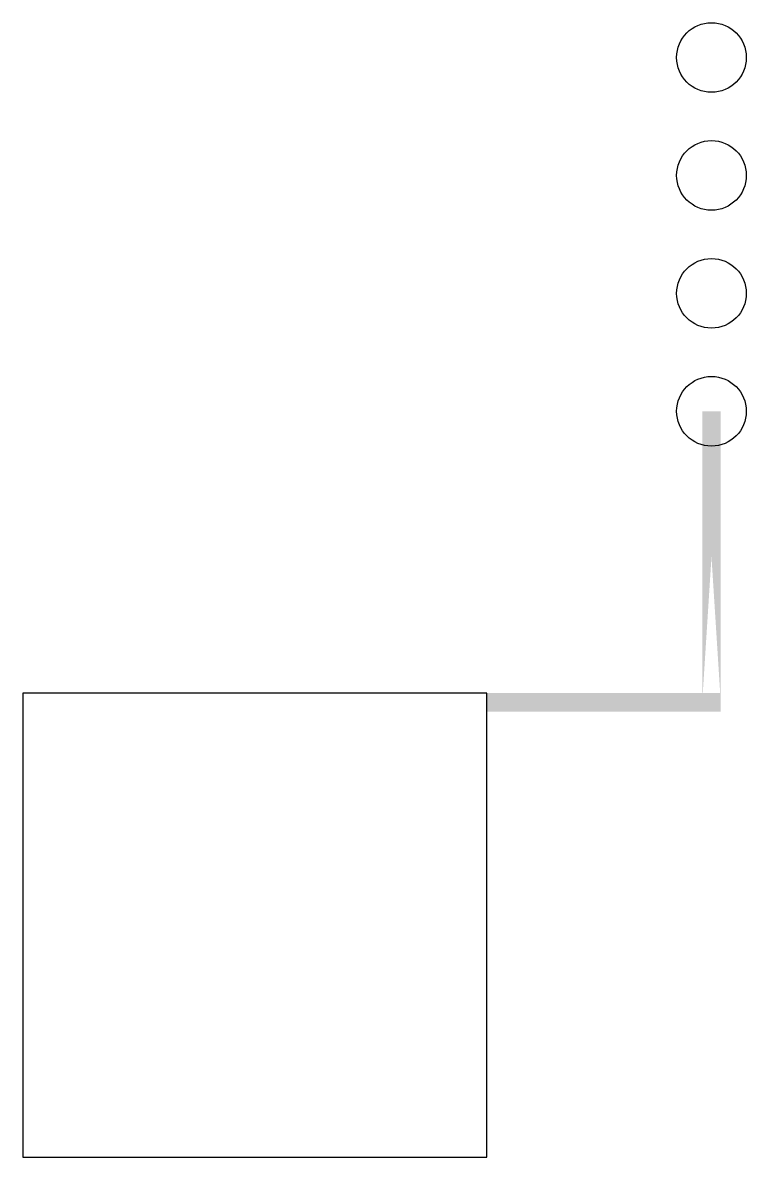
# Model space of a CAD drawing. Header units: metres. Extents: x -14835 to 79490, y -65266 to 750.
# Drawn here: x -14835 to 750, y -23689 to 750 of the extents above; entities that cross this region are included whole.
import ezdxf

# ---------------------------------------------------------------- set-up
doc = ezdxf.new("R2010")
doc.units = ezdxf.units.M

msp = doc.modelspace()

# ---------------------------------------------------------------- linework, layer by layer
msp.add_lwpolyline([(-14835, -13689), (-14835, -23689), (-4835, -23689), (-4835, -13689), (-14835, -13689)])
for centre in [(0, 0), (0, -2540), (0, -5080), (0, -7620)]:
    msp.add_circle(centre, 750)
for points in [[(-200, -13889), (200, -13889), (200, -7620), (-200, -7620)], [(-200, -13889), (200, -13889), (-200, -7620), (200, -7620)], [(-4835, -14089), (-4835, -13689), (0, -14089), (0, -13689)], [(-200, -13689), (-200, -14089), (200, -13689), (200, -14089)]]:
    msp.add_solid(points)

doc.saveas('drawing.dxf')
